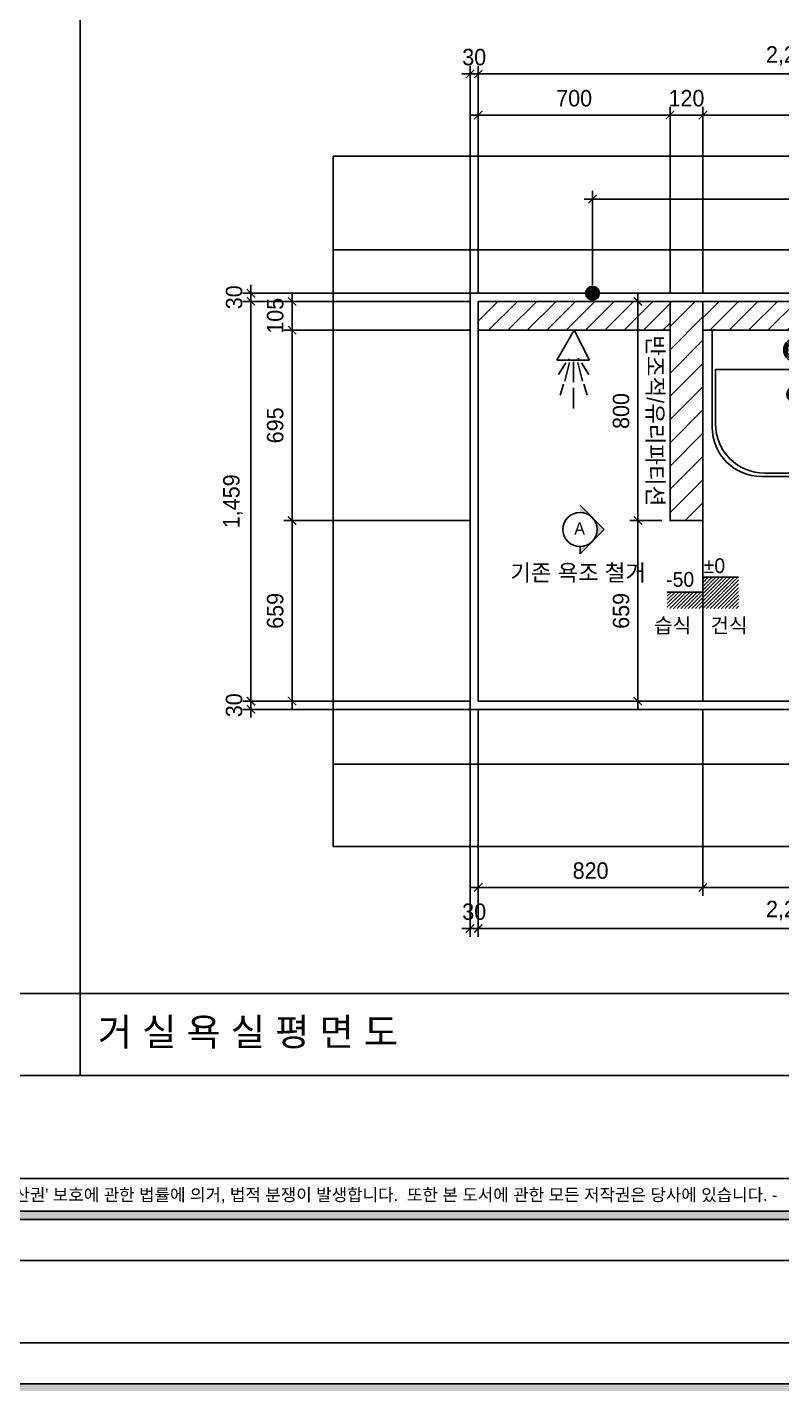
# Model space of a CAD drawing. Header units: millimetres. Extents: x 261942 to 379971, y 117646 to 213875.
# Drawn here: x 346730 to 349486, y 181966 to 186918 of the extents above; entities that cross this region are included whole.
import ezdxf
from ezdxf.enums import TextEntityAlignment as Align

# ---------------------------------------------------------------- set-up
doc = ezdxf.new("R2010")
doc.units = ezdxf.units.MM
doc.header["$LTSCALE"] = 100
doc.header["$PDMODE"] = 3
doc.layers.get('DEFPOINTS').update_dxf_attribs({"color": 248})
for name, color, linetype in [('0-ELC TEXT', 7, 'Continuous'), ('02-WAL', 2, 'Continuous'), ('03-WAL NEW', 3, 'Continuous'), ('04_FUR', 6, 'Continuous'), ('06-LIGHT', 4, 'Continuous'), ('07-DIM', 5, 'Continuous'), ('07-DIM WAL', 5, 'Continuous'), ('3.기호.계단선', 30, 'Continuous'), ('9.보조선', 5, 'Continuous'), ('BATH', 4, 'Continuous'), ('CO-BATH', 6, 'Continuous'), ('F-SYM', 7, 'Continuous'), ('FORM(YOURNAME)-11', 1, 'Continuous'), ('TOILET-1', 6, 'Continuous'), ('도면층4', 4, 'Continuous'), ('욕실설비', 3, 'Continuous')]:
    doc.layers.add(name, color=color, linetype=linetype)
doc.styles.add('HY 울릉도 L', font='')
doc.styles.add('YOURNAME', font='HY울릉도M.TTF')
doc.styles.add('코레일둥고', font='Korail_Round_Gothic_Medium.ttf')
doc.styles.get('HY 울릉도 L').set_extended_font_data('HY울릉도L')
doc.dimstyles.new('30', dxfattribs={"dimscale": 30, "dimtxt": 2, "dimasz": 1, "dimexe": 1, "dimexo": 1, "dimgap": 1, "dimtad": 1, "dimdec": 0, "dimrnd": 0.05, "dimdsep": 46, "dimlunit": 6, "dimtxsty": 'HY 울릉도 L', "dimblk": 'ARCHTICK', "dimcen": 2.5, "dimdle": 1, "dimclrd": 133, "dimclre": 133, "dimclrt": 30, "dimadec": 0, "dimazin": 0, "dimtfac": 1, "dimtdec": 0, "dimtix": 1, "dimtmove": 2, "dimatfit": 3, "dimldrblk": 'ARCHTICK', "dimfxl": 0, "dimlwd": -1, "dimlwe": -1, "dimarcsym": 0})

# ---------------------------------------------------------------- blocks, each defined once
blk = doc.blocks.new('FORM-PLAN')
at = {"layer": 'FORM(YOURNAME)-11'}
h = blk.add_hatch(color=256, dxfattribs=at)
h.dxf.hatch_style = 1
h.paths.add_polyline_path([(-71444, 55115), (10556, 55115), (10556, 54915), (-71444, 54915)])
h.paths.add_polyline_path([(-71444, -2085), (10556, -2085), (10556, -2285), (-71444, -2285)])
at = {"layer": 'DEFPOINTS', "color": 158}
blk.add_line((1346, -1285), (-71444, -1285), dxfattribs=at)
for points in [[(-71444, -2285), (10556, -2285), (10556, 55115), (-71444, 55115)], [(-69444, 53115), (-64, 53115), (-64, 1215), (-69444, 1215)]]:
    blk.add_lwpolyline(points, close=True, dxfattribs=at)
at = {"layer": 'FORM(YOURNAME)-11', "color": 250}
blk.add_lwpolyline([(-72444, -3285), (11556, -3285), (11556, 56115), (-72444, 56115)], close=True, dxfattribs=at)
at = {"layer": 'FORM(YOURNAME)-11'}
blk.add_lwpolyline([(-71444, -2085), (10556, -2085), (10556, -2285), (-71444, -2285)], close=True, dxfattribs=at)
at = {"layer": 'FORM(YOURNAME)-11', "color": 1, "style": 'YOURNAME'}
blk.add_text("- 본 도서는 어떠한 경우에도 무단으로 도용할 수 없으며 도용시 '지적재산권' 보호에 관한 법률에 의거, 법적 분쟁이 발생합니다.  또한 본 도서에 관한 모든 저작권은 당사에 있습니다. -", height=300, dxfattribs=at).set_placement((-32990, -1685), align=Align.MIDDLE_CENTER)
at = {"layer": 'FORM(YOURNAME)-11', "color": 3, "style": 'YOURNAME'}
for tag, height, p in [('1', 450, (9905, 18188)), ('2', 450, (9905, 17544)), ('3', 450, (9905, 16257)), ('4', 450, (9905, 14326)), ('5', 515, (9905, 12009)), ('6', 515, (9905, 9757)), ('7', 515, (9905, 7504)), ('8', 515, (9905, 5252)), ('9', 515, (9905, 2999)), ('10', 515, (5655, 811)), ('11', 515, (9905, 747)), ('12', 515, (5655, -1441)), ('13', 515, (9905, -1441))]:
    blk.add_attdef(tag, text='', height=height, dxfattribs=at).set_placement(p, align=Align.MIDDLE_RIGHT)
blk = doc.blocks.new('*U588')
at = {"layer": 'F-SYM', "xscale": 0.15, "yscale": 0.15, "zscale": 0.15}
blk.add_blockref('FORM-PLAN', (352137.4, 182909.1), dxfattribs=at)
blk = doc.blocks.new('*U589')
at = {"layer": 'F-SYM', "xscale": 0.15, "yscale": 0.15, "zscale": 0.15}
blk.add_blockref('FORM-PLAN', (352137.4, 173699.1), dxfattribs=at)
blk = doc.blocks.new('_ArchTick')
at = {"color": 0, "linetype": 'ByBlock', "const_width": 0.15}
blk.add_lwpolyline([(-0.5, -0.5), (0.5, 0.5)], dxfattribs=at)
blk = doc.blocks.new('*D143')
at = {"layer": '04_FUR', "color": 133}
for p, q in [((348960.2, 185087.2), (348960.2, 185947.2)), ((349047.5, 185917.2), (348930.2, 185917.2)), ((349047.5, 185117.2), (348930.2, 185117.2))]:
    blk.add_line(p, q, dxfattribs=at)
at = {"layer": 'DEFPOINTS', "color": 0}
for p in [(348960.2, 185917.2), (349077.5, 185917.2), (349077.5, 185117.2)]:
    blk.add_point(p, dxfattribs=at)
at = {"layer": '04_FUR', "color": 133, "xscale": 30, "yscale": 30, "zscale": 30}
for p, rotation in [((348960.2, 185917.2), 90), ((348960.2, 185117.2), 270)]:
    blk.add_blockref('_ArchTick', p, dxfattribs=dict(at, rotation=rotation))
at = {"layer": '04_FUR', "color": 30, "insert": (348898.9, 185517.2), "char_height": 60, "attachment_point": 5, "rotation": 90, "style": 'HY 울릉도 L'}
blk.add_mtext('800', dxfattribs=at)
blk = doc.blocks.new('*D144')
at = {"layer": '04_FUR', "color": 133}
for p, q in [((349047.5, 185117.2), (348930.2, 185117.2)), ((348960.2, 185147.2), (348960.2, 184428.2)), ((349047.5, 184458.2), (348930.2, 184458.2))]:
    blk.add_line(p, q, dxfattribs=at)
at = {"layer": 'DEFPOINTS', "color": 0}
for p in [(349077.5, 185117.2), (348960.2, 184458.2), (349077.5, 184458.2)]:
    blk.add_point(p, dxfattribs=at)
at = {"layer": '04_FUR', "color": 133, "xscale": 30, "yscale": 30, "zscale": 30}
for p, rotation in [((348960.2, 185117.2), 90), ((348960.2, 184458.2), 270)]:
    blk.add_blockref('_ArchTick', p, dxfattribs=dict(at, rotation=rotation))
at = {"layer": '04_FUR', "color": 30, "insert": (348898.9, 184787.7), "char_height": 60, "attachment_point": 5, "rotation": 90, "style": 'HY 울릉도 L'}
blk.add_mtext('659', dxfattribs=at)
blk = doc.blocks.new('B-003')
blk.add_line((0, 0), (0, -65))
at = {"layer": 'CO-BATH'}
for p, q in [((-252.5, 0), (-252.5, -295)), ((252.5, 0), (-252.5, 0)), ((252.5, -295), (252.5, 0)), ((-102.5, -445), (102.5, -445))]:
    blk.add_line(p, q, dxfattribs=at)
at = {"layer": 'CO-BATH', "color": 8}
for p, q in [((-12.5, -60), (-12.5, -150.5)), ((12.5, -60), (12.5, -150.5)), ((-242.5, -120), (-242.5, -285)), ((242.5, -120), (-242.5, -120)), ((242.5, -285), (242.5, -120)), ((-14.5, -155.5), (-14.5, -160.5)), ((-14.5, -160.5), (14.5, -160.5)), ((-13.5, -150.5), (-13.5, -155.5)), ((13.5, -150.5), (13.5, -155.5)), ((14.5, -155.5), (14.5, -160.5)), ((-92.5, -435), (92.5, -435))]:
    blk.add_line(p, q, dxfattribs=at)
at = {"layer": 'CO-BATH', "color": 251}
for p, q in [((-14.5, -155.5), (14.5, -155.5)), ((-13.5, -150.5), (13.5, -150.5))]:
    blk.add_line(p, q, dxfattribs=at)
at = {"layer": 'CO-BATH', "color": 8}
blk.add_circle((0, -195), 25, dxfattribs=at)
at = {"layer": 'CO-BATH', "color": 251}
blk.add_circle((0, -195), 20, dxfattribs=at)
at = {"layer": 'CO-BATH', "color": 8}
for centre, radius, start, end in [((0, -60), 35, 290.9248, 249.0751), ((0, -60), 12.5, 360, 180), ((-92.5, -285), 150, 180, 270), ((92.5, -285), 150, 270, 0)]:
    blk.add_arc(centre, radius, start, end, dxfattribs=at)
at = {"layer": 'CO-BATH', "color": 251}
for radius, start, end in [(30, 294.6243, 245.3757), (25, 300, 240), (18, 313.9829, 226.017)]:
    blk.add_arc((0, -60), radius, start, end, dxfattribs=at)
at = {"layer": 'CO-BATH'}
for centre, start, end in [((-102.5, -295), 180, 270), ((102.5, -295), 270, 0)]:
    blk.add_arc(centre, 150, start, end, dxfattribs=at)
blk = doc.blocks.new('AC-8')
at = {"layer": 'BATH'}
for p, q in [((-50.8, 54), (-0.1, 142.7)), ((-0.1, 142.7), (45.4, 54)), ((45.4, 54), (-50.8, 54)), ((-24.7, 46.5), (-46.3, 12.2)), ((-13.5, 47.3), (-27.7, -7.9)), ((-1.6, 49.5), (-1.6, -10.8)), ((10.4, 47.3), (24.5, -7.9)), ((21.6, 46.5), (43.2, 12.2)), ((-31.4, -16.2), (-41.1, -49)), ((-1.6, -27.3), (-1.6, -88.5)), ((28.3, -16.2), (38, -49))]:
    blk.add_line(p, q, dxfattribs=at)
blk = doc.blocks.new('A$C1AC25B95')
at = {"layer": '욕실설비', "color": 8}
for p, q in [((28.3, 72.3), (28.3, 75)), ((53.3, 73.7), (53.3, 75))]:
    blk.add_line(p, q, dxfattribs=at)
at = {"layer": 'TOILET-1', "linetype": 'Continuous', "xscale": 0.873786407766195, "yscale": 0.873786407766195, "zscale": 0.873786407766195, "rotation": 180}
blk.add_blockref('AC-8', (39.7, 124.7), dxfattribs=at)
blk = doc.blocks.new('샤워PL')
at = {"layer": 'BATH', "rotation": 90}
blk.add_blockref('A$C1AC25B95', (202.1, -41.1), dxfattribs=at)
blk = doc.blocks.new('*D229')
at = {"layer": '07-DIM WAL', "color": 133}
for p, q in [((350734.5, 186290.8), (348764.5, 186290.8)), ((348794.5, 185977.2), (348794.5, 186320.8)), ((350704.5, 185977.2), (350704.5, 186320.8))]:
    blk.add_line(p, q, dxfattribs=at)
at = {"layer": 'DEFPOINTS', "color": 0}
for p in [(348794.5, 186290.8), (348794.5, 185947.2), (350704.5, 185947.2)]:
    blk.add_point(p, dxfattribs=at)
at = {"layer": '07-DIM WAL', "color": 133, "xscale": 30, "yscale": 30, "zscale": 30, "rotation": 180}
blk.add_blockref('_ArchTick', (348794.5, 186290.8), dxfattribs=at)
at = {"layer": '07-DIM WAL', "color": 133, "xscale": 30, "yscale": 30, "zscale": 30}
blk.add_blockref('_ArchTick', (350704.5, 186290.8), dxfattribs=at)
at = {"layer": '07-DIM WAL', "color": 30, "insert": (349749.5, 186356.8), "char_height": 60, "attachment_point": 5, "style": 'HY 울릉도 L'}
blk.add_mtext('1,910', dxfattribs=at)
blk = doc.blocks.new('*D235')
at = {"layer": '07-DIM WAL', "color": 133}
for p, q in [((350704.5, 186747.2), (348347.5, 186747.2)), ((348377.5, 185947.2), (348377.5, 186777.2)), ((350674.5, 185947.2), (350674.5, 186777.2))]:
    blk.add_line(p, q, dxfattribs=at)
at = {"layer": 'DEFPOINTS', "color": 0}
for p in [(348377.5, 186747.2), (348377.5, 185917.2), (350674.5, 185917.2)]:
    blk.add_point(p, dxfattribs=at)
at = {"layer": '07-DIM WAL', "color": 133, "xscale": 30, "yscale": 30, "zscale": 30, "rotation": 180}
blk.add_blockref('_ArchTick', (348377.5, 186747.2), dxfattribs=at)
at = {"layer": '07-DIM WAL', "color": 133, "xscale": 30, "yscale": 30, "zscale": 30}
blk.add_blockref('_ArchTick', (350674.5, 186747.2), dxfattribs=at)
at = {"layer": '07-DIM WAL', "color": 30, "insert": (349526, 186813.1), "char_height": 60, "attachment_point": 5, "style": 'HY 울릉도 L'}
blk.add_mtext('2,297', dxfattribs=at)
blk = doc.blocks.new('*D236')
at = {"layer": '07-DIM WAL', "color": 133}
for p, q in [((348347.5, 186747.2), (348317.5, 186747.2)), ((348347.5, 185947.2), (348347.5, 186777.2)), ((348377.5, 186747.2), (348347.5, 186747.2)), ((348377.5, 185947.2), (348377.5, 186777.2)), ((348377.5, 186747.2), (348407.5, 186747.2))]:
    blk.add_line(p, q, dxfattribs=at)
at = {"layer": 'DEFPOINTS', "color": 0}
for p in [(348347.5, 186747.2), (348347.5, 185917.2), (348377.5, 185917.2)]:
    blk.add_point(p, dxfattribs=at)
at = {"layer": '07-DIM WAL', "color": 133, "xscale": 30, "yscale": 30, "zscale": 30}
blk.add_blockref('_ArchTick', (348347.5, 186747.2), dxfattribs=at)
at = {"layer": '07-DIM WAL', "color": 133, "xscale": 30, "yscale": 30, "zscale": 30, "rotation": 180}
blk.add_blockref('_ArchTick', (348377.5, 186747.2), dxfattribs=at)
at = {"layer": '07-DIM WAL', "color": 30, "insert": (348362.5, 186808.5), "char_height": 60, "attachment_point": 5, "style": 'HY 울릉도 L'}
blk.add_mtext('30', dxfattribs=at)
blk = doc.blocks.new('*D237')
at = {"layer": '07-DIM WAL', "color": 133}
for p, q in [((348347.5, 186597.2), (349107.5, 186597.2)), ((348377.5, 185947.2), (348377.5, 186627.2)), ((349077.5, 185947.2), (349077.5, 186627.2))]:
    blk.add_line(p, q, dxfattribs=at)
at = {"layer": 'DEFPOINTS', "color": 0}
for p in [(349077.5, 186597.2), (348377.5, 185917.2), (349077.5, 185917.2)]:
    blk.add_point(p, dxfattribs=at)
at = {"layer": '07-DIM WAL', "color": 133, "xscale": 30, "yscale": 30, "zscale": 30, "rotation": 180}
blk.add_blockref('_ArchTick', (348377.5, 186597.2), dxfattribs=at)
at = {"layer": '07-DIM WAL', "color": 133, "xscale": 30, "yscale": 30, "zscale": 30}
blk.add_blockref('_ArchTick', (349077.5, 186597.2), dxfattribs=at)
at = {"layer": '07-DIM WAL', "color": 30, "insert": (348727.5, 186658.4), "char_height": 60, "attachment_point": 5, "style": 'HY 울릉도 L'}
blk.add_mtext('700', dxfattribs=at)
blk = doc.blocks.new('*D238')
at = {"layer": '07-DIM WAL', "color": 133}
for p, q in [((349077.5, 186597.2), (349047.5, 186597.2)), ((349077.5, 185947.2), (349077.5, 186627.2)), ((349077.5, 186597.2), (349197.5, 186597.2)), ((349197.5, 185947.2), (349197.5, 186627.2)), ((349197.5, 186597.2), (349227.5, 186597.2))]:
    blk.add_line(p, q, dxfattribs=at)
at = {"layer": 'DEFPOINTS', "color": 0}
for p in [(349197.5, 186597.2), (349077.5, 185917.2), (349197.5, 185917.2)]:
    blk.add_point(p, dxfattribs=at)
at = {"layer": '07-DIM WAL', "color": 133, "xscale": 30, "yscale": 30, "zscale": 30}
blk.add_blockref('_ArchTick', (349077.5, 186597.2), dxfattribs=at)
at = {"layer": '07-DIM WAL', "color": 133, "xscale": 30, "yscale": 30, "zscale": 30, "rotation": 180}
blk.add_blockref('_ArchTick', (349197.5, 186597.2), dxfattribs=at)
at = {"layer": '07-DIM WAL', "color": 30, "insert": (349137.5, 186658.4), "char_height": 60, "attachment_point": 5, "style": 'HY 울릉도 L'}
blk.add_mtext('120', dxfattribs=at)
blk = doc.blocks.new('*D239')
at = {"layer": '07-DIM WAL', "color": 133}
for p, q in [((349167.5, 186597.2), (350704.5, 186597.2)), ((349197.5, 185947.2), (349197.5, 186627.2)), ((350674.5, 185947.2), (350674.5, 186627.2))]:
    blk.add_line(p, q, dxfattribs=at)
at = {"layer": 'DEFPOINTS', "color": 0}
for p in [(350674.5, 186597.2), (349197.5, 185917.2), (350674.5, 185917.2)]:
    blk.add_point(p, dxfattribs=at)
at = {"layer": '07-DIM WAL', "color": 133, "xscale": 30, "yscale": 30, "zscale": 30, "rotation": 180}
blk.add_blockref('_ArchTick', (349197.5, 186597.2), dxfattribs=at)
at = {"layer": '07-DIM WAL', "color": 133, "xscale": 30, "yscale": 30, "zscale": 30}
blk.add_blockref('_ArchTick', (350674.5, 186597.2), dxfattribs=at)
at = {"layer": '07-DIM WAL', "color": 30, "insert": (349936, 186662.5), "char_height": 60, "attachment_point": 5, "style": 'HY 울릉도 L'}
blk.add_mtext('1,477', dxfattribs=at)
blk = doc.blocks.new('*D252')
at = {"layer": '07-DIM WAL', "color": 133}
for p, q in [((348377.5, 184428.2), (348377.5, 183598.2)), ((350674.5, 184428.2), (350674.5, 183598.2)), ((350704.5, 183628.2), (348347.5, 183628.2))]:
    blk.add_line(p, q, dxfattribs=at)
at = {"layer": 'DEFPOINTS', "color": 0}
for p in [(348377.5, 184458.2), (350674.5, 184458.2), (348377.5, 183628.2)]:
    blk.add_point(p, dxfattribs=at)
at = {"layer": '07-DIM WAL', "color": 133, "xscale": 30, "yscale": 30, "zscale": 30, "rotation": 180}
blk.add_blockref('_ArchTick', (348377.5, 183628.2), dxfattribs=at)
at = {"layer": '07-DIM WAL', "color": 133, "xscale": 30, "yscale": 30, "zscale": 30}
blk.add_blockref('_ArchTick', (350674.5, 183628.2), dxfattribs=at)
at = {"layer": '07-DIM WAL', "color": 30, "insert": (349526, 183694.1), "char_height": 60, "attachment_point": 5, "style": 'HY 울릉도 L'}
blk.add_mtext('2,297', dxfattribs=at)
blk = doc.blocks.new('*D254')
at = {"layer": '07-DIM WAL', "color": 133}
for p, q in [((348347.5, 184428.2), (348347.5, 183598.2)), ((348377.5, 184428.2), (348377.5, 183598.2)), ((348347.5, 183628.2), (348317.5, 183628.2)), ((348377.5, 183628.2), (348347.5, 183628.2)), ((348377.5, 183628.2), (348407.5, 183628.2))]:
    blk.add_line(p, q, dxfattribs=at)
at = {"layer": 'DEFPOINTS', "color": 0}
for p in [(348347.5, 184458.2), (348377.5, 184458.2), (348347.5, 183628.2)]:
    blk.add_point(p, dxfattribs=at)
at = {"layer": '07-DIM WAL', "color": 133, "xscale": 30, "yscale": 30, "zscale": 30}
blk.add_blockref('_ArchTick', (348347.5, 183628.2), dxfattribs=at)
at = {"layer": '07-DIM WAL', "color": 133, "xscale": 30, "yscale": 30, "zscale": 30, "rotation": 180}
blk.add_blockref('_ArchTick', (348377.5, 183628.2), dxfattribs=at)
at = {"layer": '07-DIM WAL', "color": 30, "insert": (348362.5, 183689.5), "char_height": 60, "attachment_point": 5, "style": 'HY 울릉도 L'}
blk.add_mtext('30', dxfattribs=at)
blk = doc.blocks.new('*D255')
at = {"layer": '07-DIM WAL', "color": 133}
for p, q in [((348377.5, 184428.2), (348377.5, 183748.2)), ((349197.5, 184428.2), (349197.5, 183748.2)), ((348347.5, 183778.2), (349227.5, 183778.2))]:
    blk.add_line(p, q, dxfattribs=at)
at = {"layer": 'DEFPOINTS', "color": 0}
for p in [(348377.5, 184458.2), (349197.5, 184458.2), (349197.5, 183778.2)]:
    blk.add_point(p, dxfattribs=at)
at = {"layer": '07-DIM WAL', "color": 133, "xscale": 30, "yscale": 30, "zscale": 30, "rotation": 180}
blk.add_blockref('_ArchTick', (348377.5, 183778.2), dxfattribs=at)
at = {"layer": '07-DIM WAL', "color": 133, "xscale": 30, "yscale": 30, "zscale": 30}
blk.add_blockref('_ArchTick', (349197.5, 183778.2), dxfattribs=at)
at = {"layer": '07-DIM WAL', "color": 30, "insert": (348787.5, 183839.5), "char_height": 60, "attachment_point": 5, "style": 'HY 울릉도 L'}
blk.add_mtext('820', dxfattribs=at)
blk = doc.blocks.new('*D256')
at = {"layer": '07-DIM WAL', "color": 133}
for p, q in [((349197.5, 184428.2), (349197.5, 183748.2)), ((350674.5, 184428.2), (350674.5, 183748.2)), ((349167.5, 183778.2), (350704.5, 183778.2))]:
    blk.add_line(p, q, dxfattribs=at)
at = {"layer": 'DEFPOINTS', "color": 0}
for p in [(349197.5, 184458.2), (350674.5, 184458.2), (350674.5, 183778.2)]:
    blk.add_point(p, dxfattribs=at)
at = {"layer": '07-DIM WAL', "color": 133, "xscale": 30, "yscale": 30, "zscale": 30, "rotation": 180}
blk.add_blockref('_ArchTick', (349197.5, 183778.2), dxfattribs=at)
at = {"layer": '07-DIM WAL', "color": 133, "xscale": 30, "yscale": 30, "zscale": 30}
blk.add_blockref('_ArchTick', (350674.5, 183778.2), dxfattribs=at)
at = {"layer": '07-DIM WAL', "color": 30, "insert": (349936, 183843.5), "char_height": 60, "attachment_point": 5, "style": 'HY 울릉도 L'}
blk.add_mtext('1,477', dxfattribs=at)
blk = doc.blocks.new('*D262')
at = {"layer": '07-DIM WAL', "color": 133}
for p, q in [((347697.5, 185917.2), (347697.5, 185947.2)), ((348347.5, 185917.2), (347667.5, 185917.2)), ((347697.5, 185917.2), (347697.5, 185812.2)), ((348347.5, 185812.2), (347667.5, 185812.2)), ((347697.5, 185812.2), (347697.5, 185782.2))]:
    blk.add_line(p, q, dxfattribs=at)
at = {"layer": 'DEFPOINTS', "color": 0}
for p in [(348377.5, 185917.2), (347697.5, 185812.2), (348377.5, 185812.2)]:
    blk.add_point(p, dxfattribs=at)
at = {"layer": '07-DIM WAL', "color": 133, "xscale": 30, "yscale": 30, "zscale": 30}
for p, rotation in [((347697.5, 185917.2), 270), ((347697.5, 185812.2), 90)]:
    blk.add_blockref('_ArchTick', p, dxfattribs=dict(at, rotation=rotation))
at = {"layer": '07-DIM WAL', "color": 30, "insert": (347636.2, 185864.7), "char_height": 60, "attachment_point": 5, "rotation": 90, "style": 'HY 울릉도 L'}
blk.add_mtext('105', dxfattribs=at)
blk = doc.blocks.new('*D263')
at = {"layer": '07-DIM WAL', "color": 133}
for p, q in [((348347.5, 185947.2), (347517.5, 185947.2)), ((347547.5, 185947.2), (347547.5, 185977.2)), ((347547.5, 185917.2), (347547.5, 185947.2)), ((348347.5, 185917.2), (347517.5, 185917.2)), ((347547.5, 185917.2), (347547.5, 185887.2))]:
    blk.add_line(p, q, dxfattribs=at)
at = {"layer": 'DEFPOINTS', "color": 0}
for p in [(347547.5, 185947.2), (348377.5, 185947.2), (348377.5, 185917.2)]:
    blk.add_point(p, dxfattribs=at)
at = {"layer": '07-DIM WAL', "color": 133, "xscale": 30, "yscale": 30, "zscale": 30}
for p, rotation in [((347547.5, 185947.2), 270), ((347547.5, 185917.2), 90)]:
    blk.add_blockref('_ArchTick', p, dxfattribs=dict(at, rotation=rotation))
at = {"layer": '07-DIM WAL', "color": 30, "insert": (347486.1, 185932.2), "char_height": 60, "attachment_point": 5, "rotation": 90, "style": 'HY 울릉도 L'}
blk.add_mtext('30', dxfattribs=at)
blk = doc.blocks.new('*D264')
at = {"layer": '07-DIM WAL', "color": 133}
for p, q in [((347547.5, 185947.2), (347547.5, 184428.2)), ((348347.5, 185917.2), (347517.5, 185917.2)), ((348347.5, 184458.2), (347517.5, 184458.2))]:
    blk.add_line(p, q, dxfattribs=at)
at = {"layer": 'DEFPOINTS', "color": 0}
for p in [(348377.5, 185917.2), (347547.5, 184458.2), (348377.5, 184458.2)]:
    blk.add_point(p, dxfattribs=at)
at = {"layer": '07-DIM WAL', "color": 133, "xscale": 30, "yscale": 30, "zscale": 30}
for p, rotation in [((347547.5, 185917.2), 90), ((347547.5, 184458.2), 270)]:
    blk.add_blockref('_ArchTick', p, dxfattribs=dict(at, rotation=rotation))
at = {"layer": '07-DIM WAL', "color": 30, "insert": (347481.5, 185187.7), "char_height": 60, "attachment_point": 5, "rotation": 90, "style": 'HY 울릉도 L'}
blk.add_mtext('1,459', dxfattribs=at)
blk = doc.blocks.new('*D265')
at = {"layer": '07-DIM WAL', "color": 133}
for p, q in [((348347.5, 184458.2), (347517.5, 184458.2)), ((347547.5, 184458.2), (347547.5, 184488.2)), ((347547.5, 184428.2), (347547.5, 184458.2)), ((348347.5, 184428.2), (347517.5, 184428.2)), ((347547.5, 184428.2), (347547.5, 184398.2))]:
    blk.add_line(p, q, dxfattribs=at)
at = {"layer": 'DEFPOINTS', "color": 0}
for p in [(347547.5, 184458.2), (348377.5, 184458.2), (348377.5, 184428.2)]:
    blk.add_point(p, dxfattribs=at)
at = {"layer": '07-DIM WAL', "color": 133, "xscale": 30, "yscale": 30, "zscale": 30}
for p, rotation in [((347547.5, 184458.2), 270), ((347547.5, 184428.2), 90)]:
    blk.add_blockref('_ArchTick', p, dxfattribs=dict(at, rotation=rotation))
at = {"layer": '07-DIM WAL', "color": 30, "insert": (347486.1, 184443.2), "char_height": 60, "attachment_point": 5, "rotation": 90, "style": 'HY 울릉도 L'}
blk.add_mtext('30', dxfattribs=at)
blk = doc.blocks.new('*D266')
at = {"layer": '07-DIM WAL', "color": 133}
for p, q in [((347697.5, 185842.2), (347697.5, 185087.2)), ((348347.5, 185812.2), (347667.5, 185812.2)), ((348347.5, 185117.2), (347667.5, 185117.2))]:
    blk.add_line(p, q, dxfattribs=at)
at = {"layer": 'DEFPOINTS', "color": 0}
for p in [(348377.5, 185812.2), (347697.5, 185117.2), (348377.5, 185117.2)]:
    blk.add_point(p, dxfattribs=at)
at = {"layer": '07-DIM WAL', "color": 133, "xscale": 30, "yscale": 30, "zscale": 30}
for p, rotation in [((347697.5, 185812.2), 90), ((347697.5, 185117.2), 270)]:
    blk.add_blockref('_ArchTick', p, dxfattribs=dict(at, rotation=rotation))
at = {"layer": '07-DIM WAL', "color": 30, "insert": (347636.1, 185464.7), "char_height": 60, "attachment_point": 5, "rotation": 90, "style": 'HY 울릉도 L'}
blk.add_mtext('695', dxfattribs=at)
blk = doc.blocks.new('*D267')
at = {"layer": '07-DIM WAL', "color": 133}
for p, q in [((348347.5, 185117.2), (347667.5, 185117.2)), ((347697.5, 184428.2), (347697.5, 185147.2)), ((348347.5, 184458.2), (347667.5, 184458.2))]:
    blk.add_line(p, q, dxfattribs=at)
at = {"layer": 'DEFPOINTS', "color": 0}
for p in [(347697.5, 185117.2), (348377.5, 185117.2), (348377.5, 184458.2)]:
    blk.add_point(p, dxfattribs=at)
at = {"layer": '07-DIM WAL', "color": 133, "xscale": 30, "yscale": 30, "zscale": 30}
for p, rotation in [((347697.5, 185117.2), 90), ((347697.5, 184458.2), 270)]:
    blk.add_blockref('_ArchTick', p, dxfattribs=dict(at, rotation=rotation))
at = {"layer": '07-DIM WAL', "color": 30, "insert": (347636.1, 184787.7), "char_height": 60, "attachment_point": 5, "rotation": 90, "style": 'HY 울릉도 L'}
blk.add_mtext('659', dxfattribs=at)

msp = doc.modelspace()

# ---------------------------------------------------------------- hatches: boundary and pattern name
h = msp.add_hatch()
h.set_pattern_fill('ANSI31', color=8, scale=3, angle=180)
h.set_pattern_definition([(225, (264944.321, 88419.625), (6.7351921, -6.7351921), [])])
h.paths.add_polyline_path([(349327.6, 184910.2), (349197.5, 184910.2), (349197.5, 184856.2), (349067.4, 184856.2), (349067.4, 184796.2), (349327.6, 184796.2)])
at = {"layer": '03-WAL NEW'}
h = msp.add_hatch(dxfattribs=at)
h.set_pattern_fill('_USER', color=256, scale=50, angle=45, pattern_type=0)
h.set_pattern_definition([(45, (24229.37, 27160.25), (-35.355339, 35.355339), [])])
h.paths.add_polyline_path([(348377.5, 185812.2), (348377.5, 185917.2), (349077.5, 185917.2), (349077.5, 185812.2)])
h = msp.add_hatch(dxfattribs=at)
h.set_pattern_fill('_USER', color=256, scale=60, angle=45, pattern_type=0)
h.set_pattern_definition([(45, (24741.37, -2491.75), (-42.426407, 42.426407), [])])
h.paths.add_polyline_path([(349197.5, 185917.2), (349197.5, 185117.2), (349077.5, 185117.2), (349077.5, 185917.2)])
h = msp.add_hatch(dxfattribs=at)
h.set_pattern_fill('_USER', color=256, scale=50, angle=45, pattern_type=0)
h.set_pattern_definition([(45, (25744.37, 27160.25), (-35.355339, 35.355339), [])])
h.paths.add_polyline_path([(349197.5, 185812.2), (349197.5, 185917.2), (350674.5, 185917.2), (350674.5, 185812.2)])
at = {"layer": '3.기호.계단선'}
h = msp.add_hatch(color=256, dxfattribs=at)
h.dxf.hatch_style = 1
edge = h.paths.add_edge_path()
edge.add_arc((348794.5, 185947.2), 25, 0, 360)
at = {"layer": 'F-SYM'}
h = msp.add_hatch(color=1, dxfattribs=at)
h.dxf.hatch_style = 1
h.paths.add_polyline_path([(348748.8, 185173.1), (348748.8, 185147.2, -0.198912), (348793, 185128.9)])
h.paths.add_polyline_path([(348793, 185128.9, -0.198912), (348811.3, 185084.7, -0.198912), (348793, 185040.5), (348837.2, 185084.7)])
h.paths.add_polyline_path([(348793, 185040.5, -0.198912), (348748.8, 185022.2), (348748.8, 184996.3)])

# ---------------------------------------------------------------- linework, layer by layer
at = {"layer": '0-ELC TEXT'}
for p, q in [((346924.2, 183091.4), (346924.2, 190876.4)), ((341720.7, 183391.4), (352127.7, 183391.4)), ((341720.7, 183091.4), (352127.7, 183091.4))]:
    msp.add_line(p, q, dxfattribs=at)
msp.add_lwpolyline([(347847.5, 186447.2), (351204.5, 186447.2), (351204.5, 183928.2), (347847.5, 183928.2)], close=True, dxfattribs=at)
at = {"layer": '02-WAL'}
for points in [[(351204.5, 186105.2), (347847.5, 186105.2)], [(347847.5, 184228.2), (349859.5, 184228.2), (349859.5, 184428.2), (348347.5, 184428.2), (348347.5, 185947.2), (350704.5, 185947.2), (350704.5, 184228.2), (350744.5, 184228.2), (350744.5, 184081.2)]]:
    msp.add_lwpolyline(points, dxfattribs=at)
at = {"layer": '03-WAL NEW'}
msp.add_line((349197.5, 184458.2), (349197.5, 185117.2), dxfattribs=at)
for points in [[(348377.5, 185812.2), (348377.5, 185917.2), (349077.5, 185917.2), (349077.5, 185812.2), (348377.5, 185812.2)], [(349197.5, 185917.2), (349197.5, 185117.2), (349077.5, 185117.2), (349077.5, 185917.2), (349197.5, 185917.2)], [(349197.5, 185812.2), (349197.5, 185917.2), (350674.5, 185917.2), (350674.5, 185812.2), (349197.5, 185812.2)]]:
    msp.add_lwpolyline(points, dxfattribs=at)
at = {"layer": '06-LIGHT'}
msp.add_lwpolyline([(349327.6, 184910.2), (349197.5, 184910.2), (349197.5, 184856.2), (349067.4, 184856.2)], dxfattribs=at)
at = {"layer": '3.기호.계단선'}
msp.add_circle((348794.5, 185947.2), 25, dxfattribs=at)
at = {"layer": '9.보조선'}
msp.add_lwpolyline([(350674.5, 184458.2), (348377.5, 184458.2), (348377.5, 185917.2), (350674.5, 185917.2)], close=True, dxfattribs=at)
at = {"layer": 'F-SYM', "color": 1}
msp.add_line((348748.8, 185022.2), (348748.8, 184996.3), dxfattribs=at)
for points in [[(348748.8, 185173.1), (348837.2, 185084.7)], [(348748.8, 184996.3), (348837.2, 185084.7)]]:
    msp.add_lwpolyline(points, dxfattribs=at)
msp.add_circle((348748.8, 185084.7), 62.5, dxfattribs=at)

# ---------------------------------------------------------------- block references
at = {"color": 10}
for name in ['*U588', '*U589']:
    msp.add_blockref(name, (0, 0), dxfattribs=at)
at = {"layer": '07-DIM', "xscale": 1.417322834645669, "yscale": 1.417322834645669, "zscale": 1.417322834645669, "rotation": 90}
msp.add_blockref('샤워PL', (348725.6, 185525.8), dxfattribs=at)
at = {"layer": '07-DIM WAL', "xscale": 1.2, "yscale": 1.2, "zscale": 1.2}
msp.add_blockref('B-003', (349534.5, 185812.2), dxfattribs=at)

# ---------------------------------------------------------------- texts
at = {"layer": '0-ELC TEXT', "style": '코레일둥고'}
msp.add_text('반조적/유리파티션', height=60, rotation=270, dxfattribs=at).set_placement((348993.4, 185793.4))
for s, height, p in [('기존 욕조 철거', 60, (348494.5, 184897.2)), ('거 실 욕 실 평 면 도', 100, (346988.2, 183201))]:
    msp.add_text(s, height=height, dxfattribs=at).set_placement(p)
at = {"layer": 'F-SYM', "color": 3, "style": 'YOURNAME'}
msp.add_attdef('A', text='1', height=45, dxfattribs=at).set_placement((348727.7, 185088.1), align=Align.MIDDLE_LEFT)
at = {"layer": '도면층4', "style": '코레일둥고'}
for s, p in [('%%P0', (349200.6, 184925.6)), ('-50', (349063.5, 184875.6)), ('습식', (349019.4, 184707.3)), ('건식', (349225, 184707.3))]:
    msp.add_text(s, height=54, dxfattribs=at).set_placement(p)

# ---------------------------------------------------------------- dimensions: what is measured, and where the dimension line sits
at = {"layer": '04_FUR'}
for base, p2, picture, middle in [((348960.2, 185917.2), (349077.5, 185917.2), '*D143', (348898.9, 185517.2)), ((348960.2, 184458.2), (349077.5, 184458.2), '*D144', (348898.9, 184787.7))]:
    dim = msp.add_linear_dim(base=base, p1=(349077.5, 185117.2), p2=p2, angle=90, dimstyle='30', dxfattribs=at)
    dim.commit()
    dim.dimension.update_dxf_attribs({"geometry": picture, "text_midpoint": middle})
at = {"layer": '07-DIM WAL'}
for base, p1, p2, picture, middle in [((348347.5, 186747.2), (348377.5, 185917.2), (348347.5, 185917.2), '*D236', (348362.5, 186808.5)), ((348377.5, 186747.2), (350674.5, 185917.2), (348377.5, 185917.2), '*D235', (349526, 186813.1)), ((349077.5, 186597.2), (348377.5, 185917.2), (349077.5, 185917.2), '*D237', (348727.5, 186658.4)), ((349197.5, 186597.2), (349077.5, 185917.2), (349197.5, 185917.2), '*D238', (349137.5, 186658.4)), ((350674.5, 186597.2), (349197.5, 185917.2), (350674.5, 185917.2), '*D239', (349936, 186662.5)), ((348794.5, 186290.8), (350704.5, 185947.2), (348794.5, 185947.2), '*D229', (349749.5, 186356.8)), ((348347.5, 183628.2), (348377.5, 184458.2), (348347.5, 184458.2), '*D254', (348362.5, 183689.5)), ((348377.5, 183628.2), (350674.5, 184458.2), (348377.5, 184458.2), '*D252', (349526, 183694.1)), ((349197.5, 183778.2), (348377.5, 184458.2), (349197.5, 184458.2), '*D255', (348787.5, 183839.5)), ((350674.5, 183778.2), (349197.5, 184458.2), (350674.5, 184458.2), '*D256', (349936, 183843.5))]:
    dim = msp.add_linear_dim(base=base, p1=p1, p2=p2, dimstyle='30', override={"dimfxl": 1.25}, dxfattribs=at)
    dim.commit()
    dim.dimension.update_dxf_attribs({"geometry": picture, "text_midpoint": middle})
for base, p1, p2, picture, middle in [((347547.5, 184458.2), (348377.5, 185917.2), (348377.5, 184458.2), '*D264', (347481.5, 185187.7)), ((347547.5, 185947.2), (348377.5, 185917.2), (348377.5, 185947.2), '*D263', (347486.1, 185932.2)), ((347697.5, 185812.2), (348377.5, 185917.2), (348377.5, 185812.2), '*D262', (347636.2, 185864.7)), ((347697.5, 185117.2), (348377.5, 185812.2), (348377.5, 185117.2), '*D266', (347636.1, 185464.7)), ((347697.5, 185117.2), (348377.5, 184458.2), (348377.5, 185117.2), '*D267', (347636.1, 184787.7)), ((347547.5, 184458.2), (348377.5, 184428.2), (348377.5, 184458.2), '*D265', (347486.1, 184443.2))]:
    dim = msp.add_linear_dim(base=base, p1=p1, p2=p2, angle=90, dimstyle='30', override={"dimfxl": 1.25}, dxfattribs=at)
    dim.commit()
    dim.dimension.update_dxf_attribs({"geometry": picture, "text_midpoint": middle})

doc.saveas('drawing.dxf')
